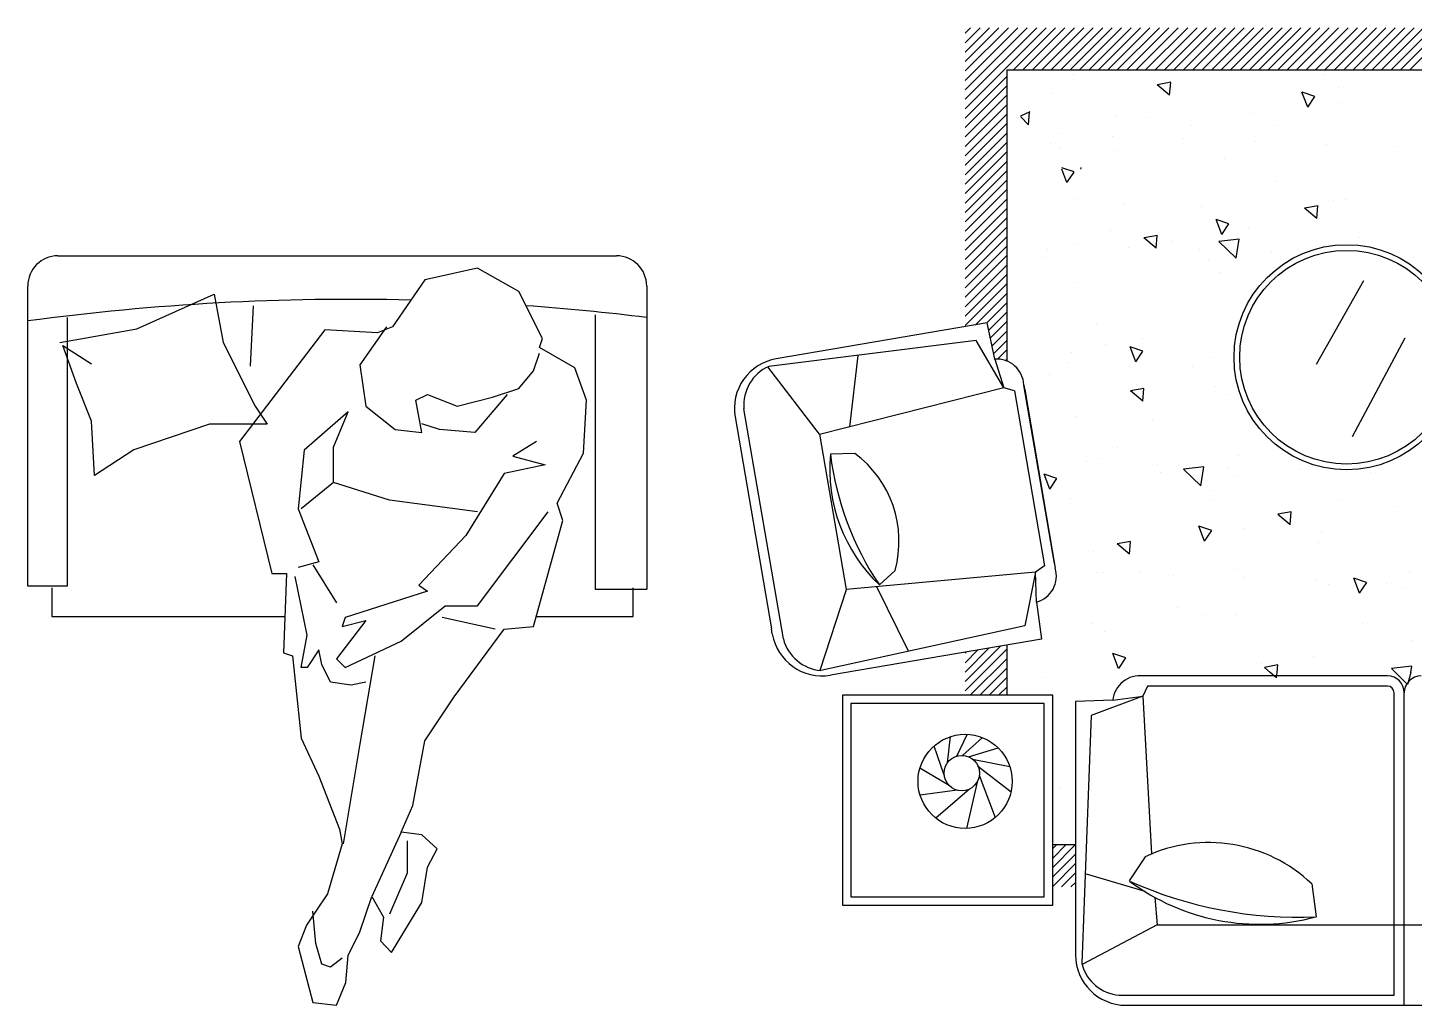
# Model space of a CAD drawing. Header units: inches. Extents: x 10.2 to 52.7, y 13.8 to 38.6.
# Drawn here: x 40.485 to 43.784, y 27.771 to 30.098 of the extents above; entities that cross this region are included whole.
import ezdxf

# ---------------------------------------------------------------- set-up
doc = ezdxf.new("R2010")
doc.units = ezdxf.units.IN
doc.header["$MEASUREMENT"] = 0
for name, color, linetype in [('02', 2, 'Continuous'), ('1', 1, 'Continuous'), ('4', 4, 'Continuous')]:
    doc.layers.add(name, color=color, linetype=linetype)

msp = doc.modelspace()

# ---------------------------------------------------------------- linework, layer by layer
at = {"layer": '02'}
for p, q in [((42.7152, 29.9052), (42.908, 30.098)), ((42.7152, 29.9277), (42.8856, 30.098)), ((42.7152, 29.9501), (42.8631, 30.098)), ((42.7152, 29.9726), (42.8407, 30.098)), ((42.7152, 29.995), (42.8182, 30.098)), ((42.7152, 30.0175), (42.7958, 30.098)), ((42.7152, 30.0399), (42.7733, 30.098)), ((42.7152, 30.0624), (42.7509, 30.098)), ((42.7152, 30.0848), (42.7284, 30.098)), ((42.7152, 29.9277), (42.8856, 30.098)), ((42.7152, 29.9501), (42.8631, 30.098)), ((42.7152, 29.9726), (42.8407, 30.098)), ((42.7152, 29.995), (42.8182, 30.098)), ((42.7152, 30.0175), (42.7958, 30.098)), ((42.7152, 30.0399), (42.7733, 30.098)), ((42.7152, 30.0624), (42.7509, 30.098)), ((42.7152, 30.0848), (42.7284, 30.098)), ((42.8305, 29.998), (42.9305, 30.098)), ((42.8529, 29.998), (42.9529, 30.098)), ((42.8529, 29.998), (42.9529, 30.098)), ((42.8754, 29.998), (42.9754, 30.098)), ((42.8754, 29.998), (42.9754, 30.098)), ((42.8978, 29.998), (42.9978, 30.098)), ((42.8978, 29.998), (42.9978, 30.098)), ((42.9203, 29.998), (43.0203, 30.098)), ((42.9427, 29.998), (43.0427, 30.098)), ((42.9652, 29.998), (43.0652, 30.098)), ((42.9652, 29.998), (43.0652, 30.098)), ((42.9876, 29.998), (43.0876, 30.098)), ((42.9876, 29.998), (43.0876, 30.098)), ((43.0101, 29.998), (43.1101, 30.098)), ((43.0101, 29.998), (43.1101, 30.098)), ((43.0325, 29.998), (43.1325, 30.098)), ((43.055, 29.998), (43.155, 30.098)), ((43.055, 29.998), (43.155, 30.098)), ((43.0774, 29.998), (43.1774, 30.098)), ((43.0774, 29.998), (43.1774, 30.098)), ((43.0999, 29.998), (43.1999, 30.098)), ((43.0999, 29.998), (43.1999, 30.098)), ((43.1223, 29.998), (43.2223, 30.098)), ((43.1223, 29.998), (43.2223, 30.098)), ((43.1448, 29.998), (43.2448, 30.098)), ((43.1448, 29.998), (43.2448, 30.098)), ((43.1672, 29.998), (43.2672, 30.098)), ((43.1672, 29.998), (43.2672, 30.098)), ((43.1897, 29.998), (43.2897, 30.098)), ((43.2121, 29.998), (43.3121, 30.098)), ((43.2121, 29.998), (43.3121, 30.098)), ((43.2346, 29.998), (43.3346, 30.098)), ((43.2346, 29.998), (43.3346, 30.098)), ((43.257, 29.998), (43.357, 30.098)), ((43.257, 29.998), (43.357, 30.098)), ((43.2795, 29.998), (43.3795, 30.098)), ((43.3019, 29.998), (43.4019, 30.098)), ((43.3244, 29.998), (43.4244, 30.098)), ((43.3244, 29.998), (43.4244, 30.098)), ((43.3468, 29.998), (43.4468, 30.098)), ((43.3468, 29.998), (43.4468, 30.098)), ((43.3693, 29.998), (43.4693, 30.098)), ((43.3693, 29.998), (43.4693, 30.098)), ((43.3917, 29.998), (43.4917, 30.098)), ((43.4142, 29.998), (43.5142, 30.098)), ((43.4142, 29.998), (43.5142, 30.098)), ((43.4366, 29.998), (43.5366, 30.098)), ((43.4366, 29.998), (43.5366, 30.098)), ((43.4591, 29.998), (43.5591, 30.098)), ((43.4591, 29.998), (43.5591, 30.098)), ((43.4815, 29.998), (43.5815, 30.098)), ((43.4815, 29.998), (43.5815, 30.098)), ((43.504, 29.998), (43.604, 30.098)), ((43.504, 29.998), (43.604, 30.098)), ((43.5264, 29.998), (43.6264, 30.098)), ((43.5264, 29.998), (43.6264, 30.098)), ((43.5489, 29.998), (43.6489, 30.098)), ((43.5713, 29.998), (43.6713, 30.098)), ((43.5713, 29.998), (43.6713, 30.098)), ((43.5938, 29.998), (43.6938, 30.098)), ((43.5938, 29.998), (43.6938, 30.098)), ((43.6162, 29.998), (43.7162, 30.098)), ((43.6162, 29.998), (43.7162, 30.098)), ((43.6387, 29.998), (43.7387, 30.098)), ((43.6611, 29.998), (43.7611, 30.098)), ((43.6611, 29.998), (43.7611, 30.098)), ((43.6836, 29.998), (43.7836, 30.098)), ((43.6836, 29.998), (43.7836, 30.098)), ((43.706, 29.998), (43.806, 30.098)), ((43.706, 29.998), (43.806, 30.098)), ((43.7285, 29.998), (43.8285, 30.098)), ((43.7285, 29.998), (43.8285, 30.098)), ((43.7509, 29.998), (43.8509, 30.098)), ((43.7509, 29.998), (43.8509, 30.098)), ((43.7734, 29.998), (43.8734, 30.098)), ((43.7734, 29.998), (43.8734, 30.098)), ((42.9723, 29.9874), (42.9723, 29.9874)), ((43.5691, 29.9859), (43.5691, 29.9859)), ((42.7152, 29.8828), (42.8152, 29.9828)), ((42.7152, 29.8828), (42.8152, 29.9828)), ((42.7152, 29.8603), (42.8152, 29.9603)), ((42.7152, 29.8603), (42.8152, 29.9603)), ((43.2018, 29.9376), (43.1726, 29.9621)), ((43.2047, 29.9681), (43.1729, 29.9622)), ((43.2018, 29.9375), (43.2044, 29.9679)), ((43.6026, 29.9568), (43.6026, 29.9568)), ((42.7152, 29.8379), (42.8152, 29.9379)), ((42.7152, 29.8379), (42.8152, 29.9379)), ((42.9241, 29.9403), (42.9241, 29.9403)), ((43.5304, 29.9089), (43.5167, 29.9444)), ((43.5304, 29.9089), (43.5167, 29.9444)), ((43.5475, 29.9342), (43.5168, 29.9445)), ((43.5304, 29.9089), (43.5475, 29.9342)), ((43.5304, 29.9089), (43.5475, 29.9342)), ((43.6115, 29.919), (43.6115, 29.919)), ((42.7152, 29.8154), (42.8152, 29.9154)), ((42.7152, 29.8154), (42.8152, 29.9154)), ((42.7152, 29.793), (42.8152, 29.893)), ((42.7152, 29.793), (42.8152, 29.893)), ((42.8691, 29.8976), (42.8471, 29.8877)), ((42.8691, 29.8976), (42.8471, 29.8877)), ((42.8661, 29.8671), (42.8473, 29.887)), ((42.8661, 29.8671), (42.8473, 29.887)), ((42.8661, 29.8671), (42.8688, 29.8974)), ((42.8661, 29.8671), (42.8688, 29.8974)), ((43.0733, 29.8856), (43.0733, 29.8856)), ((43.1544, 29.8851), (43.1544, 29.8851)), ((43.4011, 29.8938), (43.4011, 29.8938)), ((42.7152, 29.7705), (42.8152, 29.8705)), ((42.7152, 29.7705), (42.8152, 29.8705)), ((43.253, 29.8654), (43.253, 29.8654)), ((43.4575, 29.8642), (43.4575, 29.8642)), ((42.7152, 29.7481), (42.8152, 29.8481)), ((42.7152, 29.7481), (42.8152, 29.8481)), ((42.7152, 29.7256), (42.8152, 29.8256)), ((42.7152, 29.7256), (42.8152, 29.8256)), ((42.9183, 29.8226), (42.9183, 29.8226)), ((42.9442, 29.8456), (42.9442, 29.8456)), ((43.0668, 29.8394), (43.0668, 29.8394)), ((43.2359, 29.8332), (43.2359, 29.8332)), ((43.405, 29.827), (43.405, 29.827)), ((43.5741, 29.8208), (43.5741, 29.8208)), ((42.7152, 29.7032), (42.8152, 29.8032)), ((42.7152, 29.7032), (42.8152, 29.8032)), ((42.9408, 29.8131), (42.9408, 29.8131)), ((43.078, 29.8067), (43.078, 29.8067)), ((43.3329, 29.7867), (43.3329, 29.7867)), ((43.7432, 29.8147), (43.7432, 29.8147)), ((42.7152, 29.6807), (42.8152, 29.7807)), ((42.7152, 29.6807), (42.8152, 29.7807)), ((42.7152, 29.6583), (42.8152, 29.7583)), ((42.7152, 29.6583), (42.8152, 29.7583)), ((42.9746, 29.7546), (42.9452, 29.7644)), ((42.9575, 29.7293), (42.9452, 29.7613)), ((42.9575, 29.7293), (42.9452, 29.7613)), ((42.9575, 29.7293), (42.9746, 29.7545)), ((42.9575, 29.7293), (42.9746, 29.7545)), ((42.9916, 29.7644), (42.9903, 29.7649)), ((42.9916, 29.7644), (42.9903, 29.7649)), ((42.9916, 29.7613), (42.9903, 29.7648)), ((42.7152, 29.6358), (42.8152, 29.7358)), ((42.7152, 29.6358), (42.8152, 29.7358)), ((43.4534, 29.7318), (43.4534, 29.7318)), ((42.7152, 29.6134), (42.8152, 29.7134)), ((42.7152, 29.6134), (42.8152, 29.7134)), ((42.7152, 29.5909), (42.8152, 29.6909)), ((42.7152, 29.5909), (42.8152, 29.6909)), ((42.9767, 29.6911), (42.9767, 29.6911)), ((43.6199, 29.6896), (43.6199, 29.6896)), ((42.7152, 29.5685), (42.8152, 29.6685)), ((42.7152, 29.5685), (42.8152, 29.6685)), ((43.0947, 29.6795), (43.0947, 29.6795)), ((43.2783, 29.673), (43.2783, 29.673)), ((43.552, 29.6437), (43.5228, 29.6682)), ((43.5549, 29.6742), (43.5231, 29.6683)), ((43.5549, 29.6742), (43.5231, 29.6683)), ((43.552, 29.6437), (43.5547, 29.674)), ((43.5911, 29.6856), (43.5911, 29.6856)), ((42.7152, 29.546), (42.8152, 29.646)), ((42.7152, 29.546), (42.8152, 29.646)), ((42.7152, 29.5236), (42.8152, 29.6236)), ((42.7152, 29.5236), (42.8152, 29.6236)), ((43.3429, 29.631), (43.3122, 29.6413)), ((43.3259, 29.6057), (43.3122, 29.6412)), ((43.3259, 29.6057), (43.3122, 29.6412)), ((43.3259, 29.6057), (43.343, 29.6309)), ((43.3259, 29.6057), (43.343, 29.6309)), ((43.3897, 29.6226), (43.3897, 29.6226)), ((42.7152, 29.5011), (42.8152, 29.6011)), ((42.7152, 29.5011), (42.8152, 29.6011)), ((43.0619, 29.6144), (43.0619, 29.6144)), ((43.1699, 29.5732), (43.1407, 29.5977)), ((43.1699, 29.5732), (43.1407, 29.5977)), ((43.1728, 29.6037), (43.141, 29.5978)), ((43.1699, 29.5732), (43.1726, 29.6035)), ((43.1699, 29.5732), (43.1726, 29.6035)), ((43.2053, 29.5889), (43.2053, 29.5889)), ((43.3672, 29.5948), (43.3189, 29.5892)), ((43.3672, 29.5948), (43.3189, 29.5892)), ((43.3601, 29.5496), (43.3189, 29.5892)), ((43.3601, 29.5496), (43.3189, 29.5892)), ((43.3602, 29.5497), (43.3672, 29.5949)), ((43.6537, 29.5982), (43.6537, 29.5982)), ((40.5574, 29.5551), (41.8858, 29.5551)), ((42.7152, 29.4787), (42.8152, 29.5787)), ((42.7152, 29.4787), (42.8152, 29.5787)), ((42.7152, 29.4562), (42.8152, 29.5562)), ((42.7152, 29.4562), (42.8152, 29.5562)), ((42.9116, 29.5694), (42.9116, 29.5694)), ((42.9822, 29.5817), (42.9822, 29.5817)), ((43.1049, 29.5755), (43.1049, 29.5755)), ((43.274, 29.5694), (43.274, 29.5694)), ((43.4431, 29.5632), (43.4431, 29.5632)), ((43.5084, 29.5679), (43.5084, 29.5679)), ((42.7152, 29.4338), (42.8152, 29.5338)), ((42.7152, 29.4338), (42.8152, 29.5338)), ((42.9069, 29.5514), (42.9069, 29.5514)), ((43.2951, 29.5459), (43.2951, 29.5459)), ((43.4787, 29.5394), (43.4787, 29.5394)), ((43.7813, 29.5508), (43.7813, 29.5508)), ((42.7152, 29.4113), (42.8152, 29.5113)), ((42.7152, 29.4113), (42.8152, 29.5113)), ((42.7152, 29.3889), (42.8152, 29.4889)), ((42.7152, 29.3889), (42.8152, 29.4889)), ((42.9831, 29.4923), (42.9831, 29.4923)), ((43.3214, 29.5155), (43.3214, 29.5155)), ((43.6631, 29.4952), (43.5501, 29.2962)), ((43.6631, 29.4952), (43.5501, 29.2962)), ((40.4854, 28.7683), (40.4854, 29.4831)), ((40.7453, 29.3809), (40.9289, 29.4637)), ((40.7453, 29.3809), (40.9289, 29.4637)), ((40.9289, 29.4637), (40.9505, 29.3485)), ((40.9289, 29.4637), (40.9505, 29.3485)), ((41.9578, 29.4831), (41.9578, 28.7611)), ((42.7397, 29.3909), (42.8152, 29.4664)), ((42.7397, 29.3909), (42.8152, 29.4664)), ((41.0218, 29.4363), (41.0146, 29.2923)), ((41.0218, 29.4363), (41.0146, 29.2923)), ((42.7668, 29.3955), (42.8152, 29.444)), ((42.7668, 29.3955), (42.8152, 29.444)), ((40.579, 29.408), (40.579, 28.7683)), ((41.8354, 29.4147), (41.8354, 28.7611)), ((42.7718, 29.3781), (42.8152, 29.4215)), ((42.7718, 29.3781), (42.8152, 29.4215)), ((42.7757, 29.3596), (42.8152, 29.3991)), ((42.7757, 29.3596), (42.8152, 29.3991)), ((43.0275, 29.3949), (43.0275, 29.3949)), ((40.5617, 29.3485), (40.7453, 29.3809)), ((40.5617, 29.3485), (40.7453, 29.3809)), ((42.7796, 29.341), (42.8152, 29.3766)), ((42.7796, 29.341), (42.8152, 29.3766)), ((43.137, 29.3587), (43.137, 29.3587)), ((43.7612, 29.3586), (43.6363, 29.124)), ((40.6013, 29.2513), (40.5689, 29.3413)), ((40.5689, 29.3413), (40.6373, 29.2981)), ((40.6013, 29.2513), (40.5689, 29.3413)), ((40.9505, 29.3485), (41.0261, 29.1973)), ((40.9505, 29.3485), (41.0261, 29.1973)), ((42.7835, 29.3224), (42.8152, 29.3542)), ((42.7835, 29.3224), (42.8152, 29.3542)), ((42.7926, 29.3091), (42.8152, 29.3317)), ((42.7926, 29.3091), (42.8152, 29.3317)), ((42.9683, 29.3251), (42.9683, 29.3251)), ((43.0504, 29.3432), (43.0504, 29.3432)), ((43.1213, 29.3024), (43.1077, 29.338)), ((43.1213, 29.3024), (43.1077, 29.338)), ((43.1384, 29.3277), (43.1077, 29.338)), ((43.1214, 29.3024), (43.1384, 29.3277)), ((43.1214, 29.3024), (43.1384, 29.3277)), ((42.9619, 29.2999), (42.9619, 29.2999)), ((43.1374, 29.3189), (43.1374, 29.3189)), ((43.2561, 29.2926), (43.2561, 29.2926)), ((43.3065, 29.3128), (43.3065, 29.3128)), ((42.849, 29.2802), (42.849, 29.2802)), ((42.916, 29.2732), (42.916, 29.2732)), ((40.6373, 29.1613), (40.6013, 29.2513)), ((40.6373, 29.1613), (40.6013, 29.2513)), ((43.138, 29.2089), (43.1088, 29.2333)), ((43.1409, 29.2393), (43.1091, 29.2335)), ((43.1409, 29.2393), (43.1091, 29.2335)), ((43.138, 29.2088), (43.1407, 29.2392)), ((43.138, 29.2088), (43.1407, 29.2392)), ((43.31, 29.2443), (43.31, 29.2443)), ((43.3373, 29.225), (43.3373, 29.225)), ((41.0261, 29.1973), (41.0549, 29.1541)), ((40.6445, 29.0317), (40.6373, 29.1613)), ((40.6445, 29.0317), (40.6373, 29.1613)), ((42.9787, 29.1728), (42.9787, 29.1728)), ((43.1623, 29.1663), (43.1623, 29.1663)), ((40.9181, 29.1541), (40.7381, 29.0929)), ((41.0549, 29.1541), (40.9181, 29.1541)), ((40.7381, 29.0929), (40.6445, 29.0317)), ((43.0784, 29.0986), (43.0784, 29.0986)), ((43.0041, 29.0643), (43.0041, 29.0643)), ((43.0389, 29.0721), (43.0389, 29.0721)), ((43.3668, 29.0802), (43.3668, 29.0802)), ((42.9168, 28.9992), (42.9031, 29.0348)), ((42.9168, 28.9992), (42.9031, 29.0348)), ((42.9339, 29.0245), (42.9032, 29.0348)), ((42.9339, 29.0245), (42.9032, 29.0348)), ((43.1732, 29.0581), (43.1732, 29.0581)), ((43.179, 29.0391), (43.179, 29.0391)), ((43.2831, 29.0527), (43.2348, 29.0471)), ((43.2831, 29.0527), (43.2348, 29.0471)), ((43.276, 29.0075), (43.2348, 29.047)), ((43.2762, 29.0075), (43.2832, 29.0527)), ((43.3423, 29.0519), (43.3423, 29.0519)), ((43.3626, 29.0326), (43.3626, 29.0326)), ((43.5114, 29.0458), (43.5114, 29.0458)), ((43.6805, 29.0396), (43.6805, 29.0396)), ((42.9169, 28.9992), (42.9339, 29.0245)), ((42.9169, 28.9992), (42.9339, 29.0245)), ((43.307, 28.9964), (43.307, 28.9964)), ((42.9668, 28.9769), (42.9668, 28.9769)), ((43.2985, 28.9731), (43.2985, 28.9731)), ((43.6101, 28.9754), (43.6101, 28.9754)), ((43.4882, 28.915), (43.4591, 28.9395)), ((43.4912, 28.9455), (43.4593, 28.9396)), ((43.4912, 28.9455), (43.4593, 28.9396)), ((43.4883, 28.9149), (43.4909, 28.9453)), ((43.738, 28.9578), (43.738, 28.9578)), ((43.2852, 28.8756), (43.2715, 28.9112)), ((43.2852, 28.8756), (43.2715, 28.9112)), ((43.3023, 28.9009), (43.2716, 28.9112)), ((43.3023, 28.9009), (43.2716, 28.9112)), ((43.2852, 28.8756), (43.3023, 28.9009)), ((43.3794, 28.9055), (43.3794, 28.9055)), ((43.563, 28.899), (43.563, 28.899)), ((43.1061, 28.8445), (43.0769, 28.869)), ((43.1091, 28.875), (43.0772, 28.8691)), ((43.1091, 28.875), (43.0772, 28.8691)), ((43.1061, 28.8444), (43.1088, 28.8748)), ((43.1061, 28.8444), (43.1088, 28.8748)), ((43.5568, 28.8721), (43.5568, 28.8721)), ((43.0209, 28.8519), (43.0209, 28.8519)), ((43.0275, 28.8009), (43.0275, 28.8009)), ((43.0421, 28.8004), (43.0421, 28.8004)), ((43.1292, 28.8024), (43.1292, 28.8024)), ((43.3553, 28.8091), (43.3553, 28.8091)), ((43.7725, 28.8009), (43.7725, 28.8009)), ((40.579, 28.7683), (40.4854, 28.7683)), ((40.543, 28.7647), (40.543, 28.6963)), ((41.9254, 28.6963), (41.9254, 28.7647)), ((43.2113, 28.7943), (43.2113, 28.7943)), ((43.3804, 28.7881), (43.3804, 28.7881)), ((43.5495, 28.7819), (43.5495, 28.7819)), ((43.5797, 28.7718), (43.5797, 28.7718)), ((43.6536, 28.752), (43.6399, 28.7876)), ((43.6706, 28.7773), (43.6399, 28.7876)), ((43.6536, 28.752), (43.6399, 28.7876)), ((43.6706, 28.7773), (43.6399, 28.7876)), ((43.6536, 28.752), (43.6707, 28.7773)), ((43.6536, 28.752), (43.6707, 28.7773)), ((43.7186, 28.7757), (43.7186, 28.7757)), ((43.7634, 28.7654), (43.7634, 28.7654)), ((41.8354, 28.7611), (41.9578, 28.7611)), ((43.2213, 28.7183), (43.2213, 28.7183)), ((43.2871, 28.7019), (43.2871, 28.7019)), ((43.3579, 28.7001), (43.3579, 28.7001)), ((40.543, 28.6963), (41.0971, 28.6963)), ((41.6952, 28.6963), (41.9254, 28.6963)), ((43.0177, 28.6806), (43.0177, 28.6806)), ((43.661, 28.6791), (43.661, 28.6791)), ((43.0462, 28.6595), (43.0462, 28.6595)), ((43.7801, 28.6382), (43.7801, 28.6382)), ((42.7152, 28.5414), (42.7999, 28.6261)), ((42.7152, 28.5414), (42.7999, 28.6261)), ((42.7152, 28.5639), (42.7728, 28.6214)), ((42.7152, 28.5639), (42.7728, 28.6214)), ((42.7152, 28.519), (42.8152, 28.619)), ((42.7152, 28.519), (42.8152, 28.619)), ((42.7152, 28.5863), (42.7457, 28.6168)), ((42.7152, 28.5863), (42.7457, 28.6168)), ((42.7152, 28.6088), (42.7186, 28.6121)), ((42.7152, 28.6088), (42.7186, 28.6121)), ((42.8152, 28.509), (42.8152, 28.6287)), ((43.0977, 28.5977), (43.067, 28.608)), ((43.0806, 28.5724), (43.067, 28.6079)), ((43.0806, 28.5724), (43.067, 28.6079)), ((43.0807, 28.5724), (43.0977, 28.5976)), ((43.5453, 28.6009), (43.5453, 28.6009)), ((42.7277, 28.509), (42.8152, 28.5965)), ((42.7501, 28.509), (42.8152, 28.5741)), ((42.7501, 28.509), (42.8152, 28.5741)), ((43.4216, 28.5846), (43.4216, 28.5846)), ((43.4414, 28.5631), (43.4272, 28.5751)), ((43.4593, 28.5811), (43.4275, 28.5752)), ((43.4575, 28.5631), (43.459, 28.5809)), ((43.4575, 28.5631), (43.459, 28.5809)), ((43.7391, 28.5631), (43.7296, 28.5722)), ((43.7391, 28.5631), (43.7296, 28.5722)), ((43.7779, 28.5779), (43.7297, 28.5722)), ((43.7779, 28.5779), (43.7297, 28.5722)), ((43.7757, 28.5631), (43.778, 28.5779)), ((42.7726, 28.509), (42.8152, 28.5516)), ((42.7726, 28.509), (42.8152, 28.5516)), ((43.4564, 28.5506), (43.4414, 28.5631)), ((43.4564, 28.5505), (43.4575, 28.5631)), ((43.4564, 28.5505), (43.4575, 28.5631)), ((43.7391, 28.5631), (43.7675, 28.5348)), ((43.7757, 28.5631), (43.7675, 28.5348)), ((42.795, 28.509), (42.8152, 28.5292)), ((42.795, 28.509), (42.8152, 28.5292))]:
    msp.add_line(p, q, dxfattribs=at)
msp.add_lwpolyline([(42.8152, 29.3041), (42.8152, 29.998), (45.3972, 29.998), (45.3972, 29.4889)], dxfattribs=at)
for radius in [0.2679, 0.2544]:
    msp.add_circle((43.623, 29.3136), radius, dxfattribs=at)
for centre, radius, start, end in [((40.5574, 29.4831), 0.072, 90, 180), ((41.8858, 29.4831), 0.072, 0, 90), ((41.2531, 23.6792), 5.7721, 88.57678, 97.64344), ((41.2531, 23.6792), 5.7721, 82.98771, 85.85306)]:
    msp.add_arc(centre, radius, start, end, dxfattribs=at)
at = {"layer": '1'}
for p, q in [((41.5557, 29.5258), (41.4298, 29.4979)), ((41.6537, 29.4699), (41.5557, 29.5258)), ((41.6537, 29.4699), (41.5557, 29.5258)), ((41.4298, 29.4979), (41.3528, 29.386)), ((41.4298, 29.4979), (41.3528, 29.386)), ((41.7096, 29.358), (41.6537, 29.4699)), ((41.1919, 29.379), (40.9889, 29.1133)), ((41.1919, 29.379), (40.9889, 29.1133)), ((41.3178, 29.372), (41.1919, 29.379)), ((41.3388, 29.386), (41.2758, 29.2951)), ((41.3388, 29.386), (41.2758, 29.2951)), ((41.3528, 29.386), (41.3178, 29.372)), ((41.3528, 29.386), (41.3178, 29.372)), ((41.7026, 29.337), (41.7096, 29.358)), ((41.7026, 29.337), (41.7096, 29.358)), ((41.7866, 29.2881), (41.7026, 29.337)), ((41.7866, 29.2881), (41.7026, 29.337)), ((41.2758, 29.2951), (41.2898, 29.1972)), ((41.6886, 29.2811), (41.7026, 29.3231)), ((41.6886, 29.2811), (41.7026, 29.3231)), ((41.6537, 29.2392), (41.6886, 29.2811)), ((41.8146, 29.2112), (41.7866, 29.2881)), ((41.4088, 29.2112), (41.4368, 29.2252)), ((41.4088, 29.2112), (41.4368, 29.2252)), ((41.4368, 29.2252), (41.5067, 29.1972)), ((41.6257, 29.2252), (41.5487, 29.1343)), ((41.6257, 29.2252), (41.5487, 29.1343)), ((41.5907, 29.2182), (41.6537, 29.2392)), ((41.5907, 29.2182), (41.6537, 29.2392)), ((41.2898, 29.1972), (41.3598, 29.1413)), ((41.4228, 29.1343), (41.4088, 29.2112)), ((41.4228, 29.1343), (41.4088, 29.2112)), ((41.5067, 29.1972), (41.5907, 29.2182)), ((41.5067, 29.1972), (41.5907, 29.2182)), ((41.8076, 29.0853), (41.8146, 29.2112)), ((41.8076, 29.0853), (41.8146, 29.2112)), ((41.2478, 29.1832), (41.1429, 29.0923)), ((41.2478, 29.1832), (41.1429, 29.0923)), ((41.2128, 29.0993), (41.2478, 29.1832)), ((41.3598, 29.1413), (41.4228, 29.1343)), ((41.4647, 29.1413), (41.4228, 29.1552)), ((41.4647, 29.1413), (41.4228, 29.1552)), ((41.5487, 29.1343), (41.4647, 29.1413)), ((41.5487, 29.1343), (41.4647, 29.1413)), ((40.9889, 29.1133), (41.0659, 28.7986)), ((40.9889, 29.1133), (41.0659, 28.7986)), ((41.2128, 29.0154), (41.2128, 29.0993)), ((41.6956, 29.1133), (41.6397, 29.0783)), ((41.1429, 29.0923), (41.1289, 28.9525)), ((41.6397, 29.0783), (41.7166, 29.0574)), ((41.6397, 29.0783), (41.7166, 29.0574)), ((41.7446, 28.9665), (41.8076, 29.0853)), ((41.7446, 28.9665), (41.8076, 29.0853)), ((41.6187, 29.0364), (41.5277, 28.8895)), ((41.7166, 29.0574), (41.6187, 29.0364)), ((41.7166, 29.0574), (41.6187, 29.0364)), ((41.2128, 29.0154), (41.1359, 28.9525)), ((41.3458, 28.9735), (41.2128, 29.0154)), ((41.3458, 28.9735), (41.2128, 29.0154)), ((41.5557, 28.9455), (41.3458, 28.9735)), ((41.5557, 28.9455), (41.3458, 28.9735)), ((41.7586, 28.9245), (41.7446, 28.9665)), ((41.1289, 28.9525), (41.1779, 28.8266)), ((41.5557, 28.7217), (41.7236, 28.9455)), ((41.5557, 28.7217), (41.7236, 28.9455)), ((41.6886, 28.6728), (41.7586, 28.9245)), ((41.5277, 28.8895), (41.4158, 28.7707)), ((41.0659, 28.7986), (41.1009, 28.7986)), ((41.1009, 28.7986), (41.0939, 28.6099)), ((41.1009, 28.7986), (41.0939, 28.6099)), ((41.1779, 28.8266), (41.1289, 28.8126)), ((41.1639, 28.8196), (41.2198, 28.7287)), ((41.1499, 28.6518), (41.1219, 28.7917)), ((41.1499, 28.6518), (41.1219, 28.7917)), ((41.4158, 28.7707), (41.4368, 28.7567)), ((41.4158, 28.7707), (41.4368, 28.7567)), ((41.4368, 28.7567), (41.2408, 28.6938)), ((41.4368, 28.7567), (41.2408, 28.6938)), ((41.3738, 28.6378), (41.4787, 28.7217)), ((41.3738, 28.6378), (41.4787, 28.7217)), ((41.4787, 28.7217), (41.5557, 28.7217)), ((41.2898, 28.6868), (41.2198, 28.5959)), ((41.2408, 28.6938), (41.2338, 28.6728)), ((41.2338, 28.6728), (41.2898, 28.6868)), ((41.5977, 28.6658), (41.4717, 28.6938)), ((41.4997, 28.505), (41.6187, 28.6658)), ((41.4997, 28.505), (41.6187, 28.6658)), ((41.6187, 28.6658), (41.6886, 28.6728)), ((41.1359, 28.5749), (41.1499, 28.6518)), ((41.1359, 28.5749), (41.1499, 28.6518)), ((41.2408, 28.5749), (41.3738, 28.6378)), ((41.2408, 28.5749), (41.3738, 28.6378)), ((41.0939, 28.6099), (41.1149, 28.6029)), ((41.0939, 28.6099), (41.1149, 28.6029)), ((41.1149, 28.6029), (41.1359, 28.4071)), ((41.1149, 28.6029), (41.1359, 28.4071)), ((41.1779, 28.6168), (41.1499, 28.5749)), ((41.1779, 28.6168), (41.1499, 28.5749)), ((41.1849, 28.5819), (41.1779, 28.6168)), ((41.3108, 28.6029), (41.2758, 28.3931)), ((41.1499, 28.5749), (41.1359, 28.5749)), ((41.2058, 28.5399), (41.1849, 28.5819)), ((41.2198, 28.5959), (41.2408, 28.5749)), ((41.2198, 28.5959), (41.2408, 28.5749)), ((41.2548, 28.5329), (41.2058, 28.5399)), ((41.2548, 28.5329), (41.2058, 28.5399)), ((41.2898, 28.5399), (41.2548, 28.5329)), ((41.2898, 28.5399), (41.2548, 28.5329)), ((41.4298, 28.4001), (41.4997, 28.505)), ((41.1359, 28.4071), (41.1779, 28.3162)), ((41.1359, 28.4071), (41.1779, 28.3162)), ((41.4018, 28.2463), (41.4298, 28.4001)), ((41.4018, 28.2463), (41.4298, 28.4001)), ((41.2758, 28.3931), (41.2354, 28.1553)), ((41.2758, 28.3931), (41.2354, 28.1553)), ((41.1779, 28.3162), (41.2268, 28.1903)), ((41.1779, 28.3162), (41.2268, 28.1903)), ((41.3738, 28.1833), (41.4018, 28.2463)), ((41.3738, 28.1833), (41.4018, 28.2463)), ((41.2268, 28.1903), (41.2338, 28.1554)), ((41.2268, 28.1903), (41.2338, 28.1554)), ((41.3738, 28.1833), (41.3038, 28.0295)), ((41.4228, 28.1763), (41.3738, 28.1833)), ((41.4228, 28.1763), (41.3738, 28.1833)), ((41.4593, 28.1433), (41.4228, 28.1763)), ((41.4593, 28.1433), (41.4228, 28.1763)), ((41.2338, 28.1554), (41.1989, 28.0365)), ((41.3878, 28.1624), (41.3878, 28.0854)), ((41.4368, 28.0994), (41.4593, 28.1433)), ((41.4368, 28.0994), (41.4593, 28.1433)), ((41.3878, 28.0854), (41.3458, 27.9876)), ((41.4228, 28.0155), (41.4368, 28.0994)), ((41.1989, 28.0365), (41.1709, 27.9945)), ((41.2758, 27.9456), (41.3038, 28.0295)), ((41.2758, 27.9456), (41.3038, 28.0295)), ((41.3038, 28.0295), (41.3318, 27.9806)), ((41.3038, 28.0295), (41.3318, 27.9806)), ((41.3511, 27.8966), (41.4228, 28.0155)), ((41.3511, 27.8966), (41.4228, 28.0155)), ((41.1709, 27.9945), (41.1482, 27.9612)), ((41.1709, 27.9945), (41.1482, 27.9612)), ((41.1709, 27.9176), (41.1639, 27.9945)), ((41.3318, 27.9806), (41.3248, 27.9246)), ((41.1482, 27.9612), (41.1289, 27.9106)), ((41.1482, 27.9612), (41.1289, 27.9106)), ((41.2478, 27.8897), (41.2758, 27.9456)), ((41.2478, 27.8897), (41.2758, 27.9456)), ((41.1289, 27.9106), (41.1639, 27.7778)), ((41.1849, 27.8687), (41.1709, 27.9176)), ((41.3248, 27.9246), (41.3511, 27.8966)), ((41.3248, 27.9246), (41.3511, 27.8966)), ((41.2338, 27.8827), (41.2058, 27.8617)), ((41.2338, 27.8827), (41.2058, 27.8617)), ((41.2425, 27.8249), (41.2478, 27.8897)), ((41.2425, 27.8249), (41.2478, 27.8897)), ((41.2058, 27.8617), (41.1849, 27.8687)), ((41.2058, 27.8617), (41.1849, 27.8687)), ((41.2198, 27.7708), (41.2425, 27.8249)), ((41.1639, 27.7778), (41.2198, 27.7708))]:
    msp.add_line(p, q, dxfattribs=at)
at = {"layer": '4'}
for p, q in [((42.7681, 29.3958), (42.2662, 29.3098)), ((42.7681, 29.3958), (42.2662, 29.3098)), ((42.7863, 29.309), (42.7681, 29.3958)), ((42.7863, 29.309), (42.7681, 29.3958)), ((42.7413, 29.3531), (42.2483, 29.2918)), ((42.8073, 29.2405), (42.7413, 29.3531)), ((42.3692, 29.1307), (42.246, 29.2907)), ((42.3692, 29.1307), (42.246, 29.2907)), ((42.4603, 29.3176), (42.4401, 29.1481)), ((42.4603, 29.3176), (42.4401, 29.1481)), ((42.7863, 29.309), (42.8073, 29.2405)), ((42.8115, 29.3055), (42.8152, 29.3093)), ((42.8115, 29.3055), (42.8152, 29.3093)), ((42.8073, 29.2405), (42.3693, 29.1299)), ((42.8073, 29.2405), (42.3693, 29.1299)), ((42.8332, 29.2336), (42.8073, 29.2405)), ((42.8332, 29.2336), (42.8073, 29.2405)), ((42.8332, 29.2336), (42.9045, 28.8173)), ((42.8332, 29.2336), (42.9045, 28.8173)), ((42.8552, 29.2474), (42.9299, 28.8116)), ((42.928, 28.8225), (42.8552, 29.2474)), ((42.8571, 29.2365), (42.9299, 28.8116)), ((42.1682, 29.1713), (42.2546, 28.6666)), ((42.1682, 29.1713), (42.2546, 28.6666)), ((42.283, 28.6431), (42.1892, 29.1911)), ((42.283, 28.6431), (42.1892, 29.1911)), ((42.3692, 29.1307), (42.4326, 28.7607)), ((42.3692, 29.1307), (42.4326, 28.7607)), ((42.4527, 29.0847), (42.3948, 29.0825)), ((42.8824, 28.8022), (42.4326, 28.7607)), ((42.5116, 28.7715), (42.5488, 28.8059)), ((42.5116, 28.7715), (42.5488, 28.8059)), ((42.8824, 28.8022), (42.8576, 28.674)), ((42.9045, 28.8173), (42.8824, 28.8022)), ((42.8854, 28.7306), (42.8824, 28.8022)), ((42.5808, 28.614), (42.5053, 28.767)), ((42.4327, 28.7599), (42.3697, 28.568)), ((42.4327, 28.7599), (42.3697, 28.568)), ((42.8854, 28.7306), (42.8971, 28.6427)), ((42.8854, 28.7306), (42.8971, 28.6427)), ((42.2567, 28.6548), (42.2546, 28.6666)), ((42.2567, 28.6548), (42.2546, 28.6666)), ((42.8576, 28.674), (42.3723, 28.5678)), ((42.8576, 28.674), (42.3723, 28.5678)), ((42.8971, 28.6427), (42.3952, 28.5568)), ((42.9056, 28.55), (42.9056, 28.55)), ((43.7201, 28.5548), (43.139, 28.5548)), ((42.4237, 28.509), (42.4237, 28.009)), ((42.9237, 28.509), (42.4237, 28.509)), ((42.9237, 28.009), (42.9237, 28.509)), ((43.1378, 28.5064), (43.0156, 28.4603)), ((43.1378, 28.5064), (43.0156, 28.4603)), ((43.0667, 28.4973), (43.1378, 28.5064)), ((43.1489, 28.5308), (43.1378, 28.5064)), ((43.1489, 28.5308), (43.1378, 28.5064)), ((43.1378, 28.5064), (43.1589, 28.131)), ((43.7201, 28.5308), (43.1489, 28.5308)), ((43.7361, 27.7948), (43.7361, 28.5148)), ((43.7601, 27.7708), (43.7601, 28.5148)), ((42.4437, 28.489), (42.4437, 28.029)), ((42.9037, 28.489), (42.4437, 28.489)), ((42.9037, 28.029), (42.9037, 28.489)), ((43.0667, 28.4973), (42.9781, 28.494)), ((43.0667, 28.4973), (42.9781, 28.494)), ((42.9781, 28.494), (42.9781, 27.8908)), ((43.0156, 28.4603), (42.9928, 27.8701)), ((42.6732, 28.3477), (42.6806, 28.4103)), ((42.6956, 28.3638), (42.7205, 28.4157)), ((42.709, 28.3654), (42.7564, 28.4083)), ((42.709, 28.3654), (42.7564, 28.4083)), ((42.6657, 28.3188), (42.6414, 28.388)), ((42.6657, 28.3188), (42.6414, 28.388)), ((42.7238, 28.3621), (42.7936, 28.3839)), ((42.7238, 28.3621), (42.7936, 28.3839)), ((42.6775, 28.294), (42.6078, 28.3353)), ((42.6775, 28.294), (42.6078, 28.3353)), ((42.7332, 28.3567), (42.8217, 28.3389)), ((42.7332, 28.3567), (42.8217, 28.3389)), ((42.7449, 28.3407), (42.8246, 28.2793)), ((42.7437, 28.3022), (42.7189, 28.1919)), ((42.7437, 28.3022), (42.7189, 28.1919)), ((42.7491, 28.3183), (42.7868, 28.2176)), ((42.7491, 28.3183), (42.7868, 28.2176)), ((42.6968, 28.2828), (42.6082, 28.271)), ((42.7254, 28.2855), (42.6459, 28.216)), ((42.7254, 28.2855), (42.6459, 28.216)), ((42.9413, 28.2892), (42.9413, 28.2892)), ((42.9781, 28.1524), (42.9237, 28.1524)), ((42.9237, 28.1437), (42.9324, 28.1524)), ((42.9237, 28.0988), (42.9773, 28.1524)), ((42.9237, 28.1212), (42.9549, 28.1524)), ((42.9237, 28.0988), (42.9773, 28.1524)), ((42.9302, 28.1528), (42.9302, 28.1528)), ((42.9237, 28.0763), (42.9781, 28.1308)), ((42.9237, 28.0539), (42.9781, 28.1083)), ((43.1065, 28.0667), (43.1441, 28.1244)), ((43.1065, 28.0667), (43.1441, 28.1244)), ((42.9447, 28.0524), (42.9781, 28.0859)), ((42.9447, 28.0524), (42.9781, 28.0859)), ((43.0032, 28.0834), (43.1425, 28.0421)), ((43.0032, 28.0834), (43.1425, 28.0421)), ((42.9671, 28.0524), (42.9781, 28.0634)), ((42.9671, 28.0524), (42.9781, 28.0634)), ((43.54, 28.0596), (43.5503, 27.9815)), ((42.4237, 28.009), (42.9237, 28.009)), ((42.4437, 28.029), (42.9037, 28.029)), ((43.1669, 28.0277), (43.172, 27.9621)), ((43.1669, 28.0277), (43.172, 27.9621)), ((43.172, 27.9621), (42.9935, 27.8676)), ((43.172, 27.9621), (42.9935, 27.8676)), ((43.172, 27.9621), (45.0242, 27.9621)), ((43.0821, 27.7948), (43.7361, 27.7948)), ((43.0981, 27.7708), (45.0981, 27.7708))]:
    msp.add_line(p, q, dxfattribs=at)
for centre, radius in [((42.7153, 28.3039), 0.112), ((42.7075, 28.3235), 0.042)]:
    msp.add_circle(centre, radius, dxfattribs=at)
for centre, radius, start, end in [((42.2865, 29.1915), 0.12, 99.7186, 189.7186), ((42.29, 29.1996), 0.1012, 114.338, 184.8325), ((42.79, 29.2439), 0.0653, 3.1364, 93.2935), ((42.7729, 29.047), 0.3798, 174.6466, 226.5115), ((43.1027, 29.1708), 0.7134, 187.117, 214.0412), ((42.298, 28.8755), 0.2602, 344.5052, 53.5243), ((42.8672, 28.7932), 0.0653, 286.1437, 16.3007), ((42.3749, 28.675), 0.12, 189.7186, 279.7186), ((42.3809, 28.6686), 0.1012, 194.6047, 265.0991), ((43.1315, 28.49), 0.0653, 83.4179, 173.5749), ((43.7201, 28.5148), 0.04, 0, 90), ((43.8001, 28.5148), 0.04, 90, 180), ((43.7201, 28.5148), 0.016, 0, 90), ((43.2949, 27.8041), 0.3541, 46.1942, 115.2134), ((43.5062, 28.9511), 0.9706, 245.6774, 272.6016), ((43.4159, 28.4804), 0.5167, 233.2071, 285.072), ((43.0981, 27.8908), 0.12, 180, 270), ((43.0907, 27.8956), 0.1012, 194.6194, 265.1139)]:
    msp.add_arc(centre, radius, start, end, dxfattribs=at)

doc.saveas('drawing.dxf')
